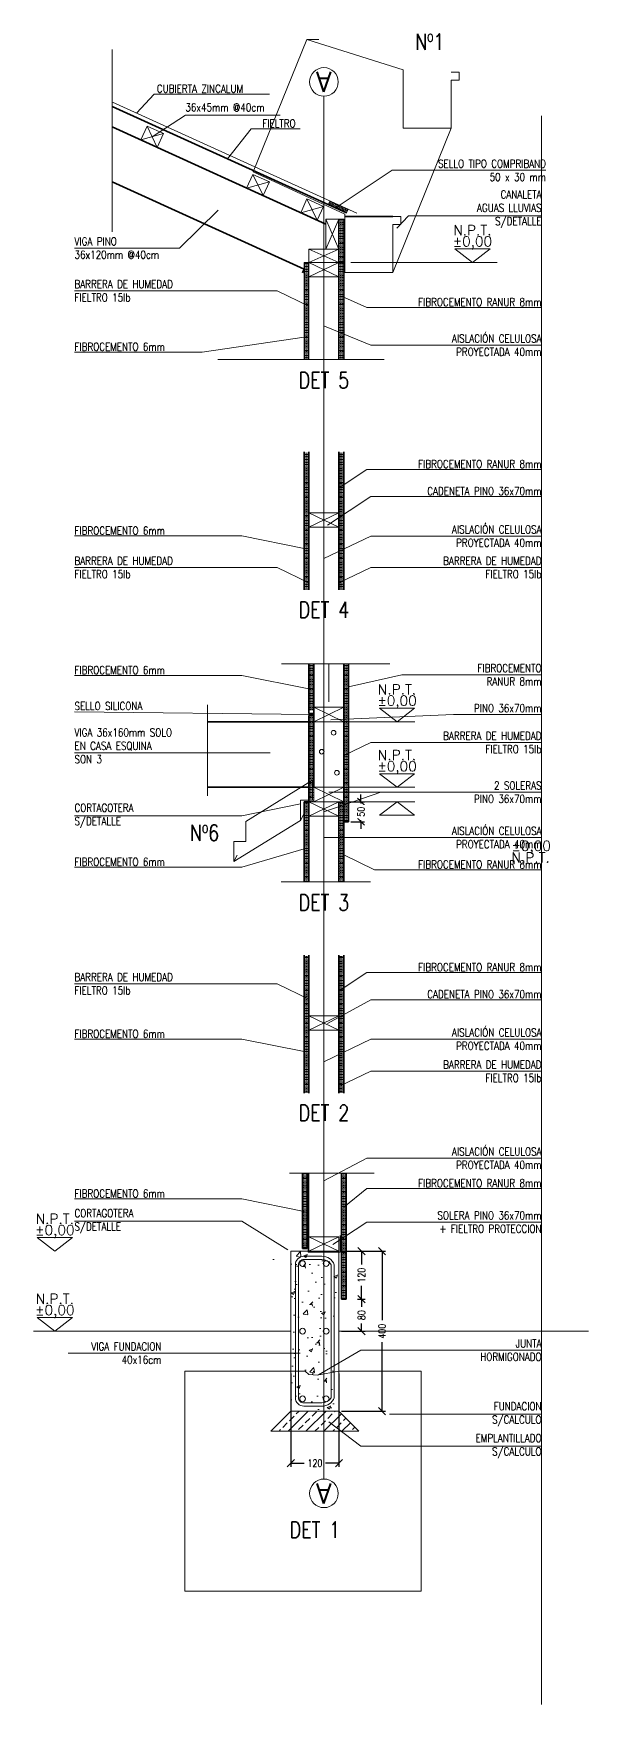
# Model space of a CAD drawing. Header units: metres. Extents: x -2 to 612, y -64 to 156.
# Drawn here: x 501.682 to 503.068, y 6.553 to 10.73 of the extents above; entities that cross this region are included whole.
import ezdxf
from ezdxf.enums import TextEntityAlignment as Align

# ---------------------------------------------------------------- set-up
doc = ezdxf.new("R2010")
doc.units = ezdxf.units.M
doc.header["$LTSCALE"] = 5
doc.header["$MEASUREMENT"] = 0
doc.linetypes.add('HIDDEN', pattern=[0.375, 0.25, -0.125])
doc.layers.get('0').update_dxf_attribs({"color": 30})
doc.layers.get('DEFPOINTS').update_dxf_attribs({"color": 210})
doc.layers.add('_AUX', color=210, linetype='Continuous', lineweight=18, plot=False)
for name, color, linetype, lineweight in [('A-ANNO-DIMS', 3, 'Continuous', 18), ('A-ANNO-SYMB', 3, 'Continuous', 18), ('A-ANNO-TEXT', 3, 'Continuous', 18), ('A-DETL-MCUT', 4, 'Continuous', 25), ('A-DETL-PATT', 8, 'Continuous', 18), ('A-ELEV-IDEN', 3, 'Continuous', 18), ('A-ELEV-MBE1', 7, 'Continuous', 35), ('A-ELEV-MBE2', 4, 'Continuous', 25), ('A-FLOR-PATT', 8, 'Continuous', 18), ('A-WALL-PATT', 8, 'Continuous', 18), ('A-WALL-STUD', 3, 'Continuous', 18)]:
    doc.layers.add(name, color=color, linetype=linetype, lineweight=lineweight)
doc.styles.add('E-ROMANS', font='romans.shx', dxfattribs={"width": 0.8})
doc.dimstyles.new('E-0010_TICK_18', dxfattribs={"dimscale": 0.001, "dimtxt": 18, "dimasz": 18, "dimexe": 9, "dimexo": 6, "dimgap": 9, "dimtad": 0, "dimdec": 0, "dimlfac": 1000, "dimzin": 0, "dimdsep": 46, "dimtxsty": 'E-ROMANS', "dimblk": 'OBLIQUE', "dimcen": 9, "dimclrd": 256, "dimclre": 256, "dimclrt": 256, "dimadec": 0, "dimazin": 0, "dimtfac": 1, "dimtdec": 0, "dimtmove": 1, "dimatfit": 3, "dimldrblk": 'OPEN90', "dimfxl": 1, "dimtfill": 1, "dimtolj": 1, "dimtzin": 0, "dimarcsym": 0})
pattern_1 = [(360, (-2e-13, 0), (1e-17, 0.00635), []), (360, (-2e-13, 0.003175), (1e-17, 0.00635), [0.003175, -0.0015875])]
pattern_2 = [(360, (-2e-13, -0.101759), (1e-17, 0.00635), []), (360, (-2e-13, -0.098584), (1e-17, 0.00635), [0.003175, -0.0015875])]

# ---------------------------------------------------------------- blocks, each defined once
blk = doc.blocks.new('_Oblique')
at = {"color": 0, "linetype": 'ByBlock', "lineweight": -2}
blk.add_line((-0.5, -0.5), (0.5, 0.5), dxfattribs=at)
blk = doc.blocks.new('*D1070')
at = {"layer": 'A-ANNO-DIMS', "lineweight": -2, "transparency": 16777216}
for p, q in [((502.3252, 7.3804), (502.3252, 7.1478)), ((502.4452, 7.3804), (502.4452, 7.1478)), ((502.3252, 7.1568), (502.3587, 7.1568)), ((502.4452, 7.1568), (502.4117, 7.1568))]:
    blk.add_line(p, q, dxfattribs=at)
at = {"layer": 'DEFPOINTS', "color": 0, "transparency": 16777216}
for p in [(502.3252, 7.3864), (502.4452, 7.3864), (502.3252, 7.1568)]:
    blk.add_point(p, dxfattribs=at)
at = {"layer": 'A-ANNO-DIMS', "lineweight": -2, "transparency": 16777216, "xscale": 0.018, "yscale": 0.018, "zscale": 0.018, "rotation": 180}
blk.add_blockref('_Oblique', (502.3252, 7.1568), dxfattribs=at)
at = {"layer": 'A-ANNO-DIMS', "lineweight": -2, "transparency": 16777216, "xscale": 0.018, "yscale": 0.018, "zscale": 0.018}
blk.add_blockref('_Oblique', (502.4452, 7.1568), dxfattribs=at)
at = {"layer": 'A-ANNO-DIMS', "transparency": 16777216, "insert": (502.3852, 7.1568), "char_height": 0.018, "attachment_point": 5, "style": 'E-ROMANS', "bg_fill": 3, "box_fill_scale": 1.25, "bg_fill_color": 256, "bg_fill_true_color": 13158600, "bg_fill_transparency": 0}
blk.add_mtext('\\A1;120', dxfattribs=at)
blk = doc.blocks.new('_Open90')
at = {"color": 0, "linetype": 'ByBlock', "lineweight": -2}
for p, q in [((0, 0), (-1, 0)), ((-0.5, 0.5), (0, 0)), ((0, 0), (-0.5, -0.5))]:
    blk.add_line(p, q, dxfattribs=at)
blk = doc.blocks.new('*D1071')
at = {"layer": 'A-ANNO-DIMS', "lineweight": -2, "transparency": 16777216}
for p, q in [((502.4512, 7.6864), (502.5617, 7.6864)), ((502.5527, 7.6864), (502.5527, 7.514)), ((502.5527, 7.2864), (502.5527, 7.4589)), ((502.4512, 7.2864), (502.5617, 7.2864))]:
    blk.add_line(p, q, dxfattribs=at)
at = {"layer": 'DEFPOINTS', "color": 0, "transparency": 16777216}
for p in [(502.4452, 7.6864), (502.4452, 7.2864), (502.5527, 7.2864)]:
    blk.add_point(p, dxfattribs=at)
at = {"layer": 'A-ANNO-DIMS', "lineweight": -2, "transparency": 16777216, "xscale": 0.018, "yscale": 0.018, "zscale": 0.018}
for p, rotation in [((502.5527, 7.6864), 90), ((502.5527, 7.2864), 270)]:
    blk.add_blockref('_Oblique', p, dxfattribs=dict(at, rotation=rotation))
at = {"layer": 'A-ANNO-DIMS', "transparency": 16777216, "insert": (502.5527, 7.4864), "char_height": 0.018, "attachment_point": 5, "rotation": 90, "style": 'E-ROMANS', "bg_fill": 3, "box_fill_scale": 1.25, "bg_fill_color": 256, "bg_fill_true_color": 13158600, "bg_fill_transparency": 0}
blk.add_mtext('\\A1;400', dxfattribs=at)
blk = doc.blocks.new('*D102')
at = {"layer": 'A-ANNO-DIMS', "lineweight": -2, "transparency": 16777216}
for p, q in [((502.4915, 7.6864), (502.5106, 7.6864)), ((502.5016, 7.6864), (502.5016, 7.6529)), ((502.4915, 7.5664), (502.5106, 7.5664)), ((502.5016, 7.5664), (502.5016, 7.6))]:
    blk.add_line(p, q, dxfattribs=at)
at = {"layer": 'DEFPOINTS', "color": 0, "transparency": 16777216}
for p in [(502.4855, 7.6864), (502.4855, 7.5664), (502.5016, 7.5664)]:
    blk.add_point(p, dxfattribs=at)
at = {"layer": 'A-ANNO-DIMS', "lineweight": -2, "transparency": 16777216, "xscale": 0.018, "yscale": 0.018, "zscale": 0.018}
for p, rotation in [((502.5016, 7.6864), 90), ((502.5016, 7.5664), 270)]:
    blk.add_blockref('_Oblique', p, dxfattribs=dict(at, rotation=rotation))
at = {"layer": 'A-ANNO-DIMS', "transparency": 16777216, "insert": (502.5016, 7.6264), "char_height": 0.018, "attachment_point": 5, "rotation": 90, "style": 'E-ROMANS', "bg_fill": 3, "box_fill_scale": 1.25, "bg_fill_color": 256, "bg_fill_true_color": 13158600, "bg_fill_transparency": 0}
blk.add_mtext('\\A1;120', dxfattribs=at)
blk = doc.blocks.new('*D1072')
at = {"layer": 'A-ANNO-DIMS', "lineweight": -2, "transparency": 16777216}
for p, q in [((502.4915, 7.5664), (502.5106, 7.5664)), ((502.5016, 7.5664), (502.5016, 7.5471)), ((502.4512, 7.4864), (502.5106, 7.4864)), ((502.5016, 7.4864), (502.5016, 7.5058))]:
    blk.add_line(p, q, dxfattribs=at)
at = {"layer": 'DEFPOINTS', "color": 0, "transparency": 16777216}
for p in [(502.4855, 7.5664), (502.4452, 7.4864), (502.5016, 7.4864)]:
    blk.add_point(p, dxfattribs=at)
at = {"layer": 'A-ANNO-DIMS', "lineweight": -2, "transparency": 16777216, "xscale": 0.018, "yscale": 0.018, "zscale": 0.018}
for p, rotation in [((502.5016, 7.5664), 90), ((502.5016, 7.4864), 270)]:
    blk.add_blockref('_Oblique', p, dxfattribs=dict(at, rotation=rotation))
at = {"layer": 'A-ANNO-DIMS', "transparency": 16777216, "insert": (502.5016, 7.5264), "char_height": 0.018, "attachment_point": 5, "rotation": 90, "style": 'E-ROMANS', "bg_fill": 3, "box_fill_scale": 1.25, "bg_fill_color": 256, "bg_fill_true_color": 13158600, "bg_fill_transparency": 0}
blk.add_mtext('\\A1;80', dxfattribs=at)
blk = doc.blocks.new('*D1113')
at = {"layer": 'A-ANNO-DIMS', "lineweight": -2, "transparency": 16777216}
for p, q in [((502.5001, 8.8097), (502.5001, 8.8277)), ((502.4752, 8.8097), (502.5091, 8.8097)), ((502.5001, 8.8097), (502.5001, 8.8053)), ((502.4752, 8.7597), (502.5091, 8.7597)), ((502.5001, 8.7597), (502.5001, 8.764)), ((502.5001, 8.7597), (502.5001, 8.7417))]:
    blk.add_line(p, q, dxfattribs=at)
at = {"layer": 'A-ANNO-DIMS', "lineweight": -2, "transparency": 16777216, "xscale": 0.018, "yscale": 0.018, "zscale": 0.018}
for p, rotation in [((502.5001, 8.8097), 270), ((502.5001, 8.7597), 90)]:
    blk.add_blockref('_Oblique', p, dxfattribs=dict(at, rotation=rotation))
at = {"layer": 'A-ANNO-DIMS', "transparency": 16777216, "insert": (502.5001, 8.7847), "char_height": 0.018, "attachment_point": 5, "rotation": 90, "style": 'E-ROMANS', "bg_fill": 3, "box_fill_scale": 1.25, "bg_fill_color": 256, "bg_fill_true_color": 13158600, "bg_fill_transparency": 0}
blk.add_mtext('\\A1;50', dxfattribs=at)
at = {"layer": 'DEFPOINTS', "color": 0, "transparency": 16777216}
for p in [(502.4692, 8.8097), (502.5001, 8.8097), (502.4692, 8.7597)]:
    blk.add_point(p, dxfattribs=at)

msp = doc.modelspace()

# ---------------------------------------------------------------- hatches: boundary and pattern name
at = {"layer": 'A-DETL-PATT'}
h = msp.add_hatch(dxfattribs=at)
h.set_pattern_fill('HONEY', color=256, scale=0.0008, angle=-7.06211, style=0)
h.set_pattern_definition([(172.9378874, (1061.4593515, -88.3589934), (-0.003510652078, 0.002651437285), [0.00254, -0.00508]), (52.9378874, (1061.4593515, -88.3589934), (0.004051538084, 0.001714595241), [0.00254, -0.00508]), (112.9378874, (1061.4593515, -88.3589934), (0.0005408860065, 0.004366032526), [-0.00508, 0.00254])])
h.paths.add_polyline_path([(502.46403, 10.28111), (502.46817, 10.29021), (502.42267, 10.31092), (502.41852, 10.30182)])
h = msp.add_hatch(dxfattribs=at)
h.set_pattern_fill('BRASS', color=256, scale=0.001, style=0)
h.set_pattern_definition(pattern_1)
h.paths.add_polyline_path([(502.45721, 10.26523), (502.4452, 10.26523), (502.4452, 10.15723), (502.45721, 10.15723)])
h.paths.add_polyline_path([(502.45721, 10.15723), (502.4452, 10.15723), (502.4452, 9.91473), (502.45721, 9.91473)])
h = msp.add_hatch(dxfattribs=at)
h.set_pattern_fill('BRASS', color=256, scale=0.001, style=0)
h.set_pattern_definition(pattern_1)
h.paths.add_polyline_path([(502.3702, 10.15723), (502.3582, 10.15723), (502.3582, 9.91473), (502.3702, 9.91473)])
h = msp.add_hatch(dxfattribs=at)
h.set_pattern_fill('BRASS', color=256, scale=0.001, style=0)
h.set_pattern_definition([(360, (-2e-13, 1.2575605), (1e-17, 0.00635), []), (360, (-2e-13, 1.2607355), (1e-17, 0.00635), [0.003175, -0.0015875])])
h.paths.add_polyline_path([(502.3702, 9.339), (502.3582, 9.339), (502.3582, 9.684), (502.3702, 9.684)])
h = msp.add_hatch(dxfattribs=at)
h.set_pattern_fill('BRASS', color=256, scale=0.001, style=0)
h.set_pattern_definition([(180, (1004.8154036, 1.2575605), (-1e-17, 0.00635), []), (180, (1004.8154036, 1.2607355), (-1e-17, 0.00635), [0.003175, -0.0015875])])
h.paths.add_polyline_path([(502.4452, 9.339), (502.4572, 9.339), (502.4572, 9.684), (502.4452, 9.684)])
h = msp.add_hatch(dxfattribs=at)
h.set_pattern_fill('BRASS', color=256, scale=0.001, style=0)
h.set_pattern_definition(pattern_2)
h.paths.add_polyline_path([(502.3822, 9.03718), (502.3702, 9.03718), (502.3702, 9.15468), (502.3822, 9.15468)])
h = msp.add_hatch(dxfattribs=at)
h.set_pattern_fill('BRASS', color=256, scale=0.001, style=0)
h.set_pattern_definition([(360, (5e-11, -0.101759), (1e-17, 0.00635), []), (360, (5e-11, -0.098584), (1e-17, 0.00635), [0.003175, -0.0015875])])
h.paths.add_polyline_path([(502.4692, 9.15468), (502.4572, 9.15468), (502.4572, 8.85968), (502.4572, 8.80968), (502.4572, 8.75968), (502.4692, 8.75968)])
h = msp.add_hatch(dxfattribs=at)
h.set_pattern_fill('BRASS', color=256, scale=0.001, style=0)
h.set_pattern_definition(pattern_2)
h.paths.add_polyline_path([(502.3702, 8.80968), (502.3822, 8.80968), (502.3822, 9.03218), (502.3702, 9.03218)])
h = msp.add_hatch(dxfattribs=at)
h.set_pattern_fill('BRASS', color=256, scale=0.001, style=0)
h.set_pattern_definition(pattern_2)
h.paths.add_polyline_path([(502.3702, 8.60968), (502.3582, 8.60968), (502.3582, 8.80968), (502.3702, 8.80968)])
h = msp.add_hatch(dxfattribs=at)
h.set_pattern_fill('BRASS', color=256, scale=0.001, style=0)
h.set_pattern_definition(pattern_2)
h.paths.add_polyline_path([(502.4452, 8.60968), (502.4572, 8.60968), (502.4572, 8.80968), (502.4452, 8.80968)])
h = msp.add_hatch(dxfattribs=at)
h.set_pattern_fill('BRASS', color=256, scale=0.001, style=0)
h.set_pattern_definition(pattern_1)
h.paths.add_polyline_path([(502.3702, 8.08144), (502.3582, 8.08144), (502.3582, 8.42644), (502.3702, 8.42644)])
h = msp.add_hatch(dxfattribs=at)
h.set_pattern_fill('BRASS', color=256, scale=0.001, style=0)
h.set_pattern_definition([(180, (1004.8154036, 0), (-1e-17, 0.00635), []), (180, (1004.8154036, 0.003175), (-1e-17, 0.00635), [0.003175, -0.0015875])])
h.paths.add_polyline_path([(502.4452, 8.08144), (502.4572, 8.08144), (502.4572, 8.42644), (502.4452, 8.42644)])
h = msp.add_hatch(dxfattribs=at)
h.set_pattern_fill('BRASS', color=256, scale=0.001, style=0)
h.set_pattern_definition([(360, (-0.004035, 0), (1e-17, 0.00635), []), (360, (-0.004035, 0.003175), (1e-17, 0.00635), [0.003175, -0.0015875])])
h.paths.add_polyline_path([(502.36616, 7.88144), (502.35416, 7.88144), (502.35416, 7.69332), (502.36616, 7.69332)])
h = msp.add_hatch(dxfattribs=at)
h.set_pattern_fill('BRASS', color=256, scale=0.001, style=0)
h.set_pattern_definition([(360, (0.006, 0), (1e-17, 0.00635), []), (360, (0.006, 0.003175), (1e-17, 0.00635), [0.003175, -0.0015875])])
h.paths.add_polyline_path([(502.4632, 7.88065), (502.4632, 7.88144), (502.4512, 7.88144), (502.4512, 7.87271)])
h.paths.add_polyline_path([(502.4632, 7.88065), (502.4512, 7.87271), (502.4512, 7.79653), (502.4632, 7.80454)])
h.paths.add_polyline_path([(502.4632, 7.80454), (502.4512, 7.79653), (502.4512, 7.71315), (502.4632, 7.72109)])
h.paths.add_polyline_path([(502.4632, 7.72109), (502.4512, 7.71315), (502.4512, 7.68644), (502.4632, 7.68644)])
h.paths.add_polyline_path([(502.4632, 7.68644), (502.4512, 7.68644), (502.4512, 7.56644), (502.4632, 7.56644)])
h = msp.add_hatch(dxfattribs=at)
h.set_pattern_fill('AR-CONC', color=256, scale=0.01, style=0)
h.set_pattern_definition([(50, (380.8597, 583.808), (1.8218467, -0.159391), [0.1905, -2.0955]), (355, (380.8597, 583.808), (-0.352428, 1.9105664), [0.1524, -1.6764]), (100.451, (381.0115, 583.7948), (1.469425, 1.751167), [0.1619, -1.7809]), (46.1842, (380.8597, 584.316), (2.71079, -0.420423), [0.28575, -3.14325]), (96.6356, (381.0856, 584.281), (2.374042, 2.474256), [0.24285, -2.67135]), (351.184, (380.8597, 584.316), (2.374046, 2.474251), [0.2286, -2.5146]), (21, (381.1137, 584.189), (1.5161488, -1.022655), [0.1905, -2.0955]), (326, (381.1137, 584.189), (0.61802, 1.8418797), [0.1524, -1.6764]), (71.4514, (381.24, 584.1038), (2.134165, 0.8192286), [0.1619, -1.7809]), (37.5, (380.8597, 583.80804), (0.030886, 0.8455504), [0, -1.65608, 0, -1.7018, 0, -1.68275]), (7.5, (380.8597, 583.808), (0.6681966, 1.0018057), [0, -0.97028, 0, -1.61798, 0, -0.64135]), (327.5, (380.29325, 583.80804), (1.35590595, -0.05728744), [0, -0.635, 0, -1.9812, 0, -2.6289]), (317.5, (380.0393, 583.808), (1.4812918, 0.254265), [0, -0.8255, 0, -1.31572, 0, -1.8669])])
h.paths.add_polyline_path([(502.2752, 7.68644), (502.2752, 7.28644), (502.4252, 7.28644), (502.4252, 7.68644)])
h = msp.add_hatch(dxfattribs=at)
h.set_pattern_fill('AR-CONC', color=256, scale=0.0005, style=0)
h.set_pattern_definition([(50, (-2e-13, 0), (0.091092334, -0.007969543), [0.009525, -0.104775]), (355, (-2e-13, 0), (-0.017621413, 0.095528321), [0.00762, -0.08382]), (100.451, (0.00759, -0.00066), (0.073471251, 0.087558344), [0.008095, -0.089045]), (46.1842, (-2e-13, 0.0254), (0.13553952, -0.021021164), [0.0142875, -0.1571625]), (96.6356, (0.0113, 0.02365), (0.118702117, 0.123712778), [0.0121425, -0.1335675]), (351.184, (-2e-13, 0.0254), (0.118702303, 0.12371256), [0.01143, -0.12573]), (21, (0.0127, 0.01905), (0.07580744, -0.051132759), [0.009525, -0.104775]), (326, (0.0127, 0.01905), (0.030901014, 0.092093983), [0.00762, -0.08382]), (71.4514, (0.01902, 0.01479), (0.106708245, 0.040961429), [0.008095, -0.089045]), (37.5, (-2e-13, 0), (0.0015443016, 0.0422775194), [0, -0.082804, 0, -0.08509, 0, -0.0841375]), (7.5, (-2e-13, 0), (0.0334098313, 0.0500902874), [0, -0.048514, 0, -0.080899, 0, -0.0320675]), (327.5, (-0.02832, 0), (0.0677952976, -0.002864372), [0, -0.03175, 0, -0.09906, 0, -0.131445]), (317.5, (-0.04102, 0), (0.074064591, 0.0127132455), [0, -0.041275, 0, -0.065786, 0, -0.093345])])
h.paths.add_polyline_path([(502.3252, 7.68644), (502.3252, 7.28644), (502.4452, 7.28644), (502.4452, 7.68644)])
h = msp.add_hatch(dxfattribs=at)
h.set_pattern_fill('BRASS', color=256, scale=0.005, angle=45, style=0)
h.set_pattern_definition([(45, (-2e-13, 0), (-0.0224506403, 0.0224506403), []), (45, (-0.011225, 0.011225), (-0.0224506403, 0.0224506403), [0.015875, -0.0079375])])
h.paths.add_polyline_path([(502.4077, 7.28644), (502.3252, 7.28644), (502.2752, 7.23644), (502.4077, 7.23644)])
h.paths.add_polyline_path([(502.44285, 7.28644), (502.4077, 7.28644), (502.4077, 7.23644), (502.46957, 7.23644)])
h.paths.add_polyline_path([(502.4452, 7.28644), (502.44285, 7.28644), (502.46957, 7.23644), (502.4952, 7.23644)])

# ---------------------------------------------------------------- linework, layer by layer
at = {"layer": '_AUX'}
for p, q in [((502.30171, 9.15468), (502.57197, 9.15468)), ((502.52355, 8.60968), (502.30059, 8.60968)), ((502.3502, 7.68644), (502.3602, 7.68644))]:
    msp.add_line(p, q, dxfattribs=at)
for points in [[(501.87877, 10.2336), (501.87877, 10.68996)], [(502.95097, 10.52352), (502.95097, 6.55325)], [(502.14237, 9.91473), (502.5579, 9.91473)], [(502.3822, 9.02768), (502.3702, 9.02768)], [(502.3822, 9.02768), (502.3702, 9.02768)]]:
    msp.add_lwpolyline(points, dxfattribs=at)
for points in [[(502.3822, 9.03018), (502.3702, 9.03018), (502.3702, 9.15468), (502.3822, 9.15468)], [(502.3702, 8.80968), (502.3822, 8.80968), (502.3822, 9.02518), (502.3702, 9.02518)], [(502.3702, 8.60968), (502.3582, 8.60968), (502.3582, 8.80968), (502.3702, 8.80968)], [(502.4452, 8.60968), (502.4572, 8.60968), (502.4572, 8.80968), (502.4452, 8.80968)]]:
    msp.add_lwpolyline(points, close=True, dxfattribs=at)
for points in [[(502.33629, 7.65268), (502.33629, 7.3202, 0.4142136), (502.35729, 7.2992), (502.40247, 7.2992, 0.3285372), (502.43347, 7.3202), (502.43347, 7.65268, 0.3285372), (502.40247, 7.67368), (502.35729, 7.67368, 0.4142136)], [(502.34429, 7.65268), (502.34429, 7.3202, 0.4142136), (502.35729, 7.3072), (502.40247, 7.3072, 0.2882405), (502.42547, 7.3202), (502.42547, 7.65268, 0.2882405), (502.40247, 7.66568), (502.35729, 7.66568, 0.4142136)]]:
    msp.add_lwpolyline(points, format="xyb", close=True, dxfattribs=at)
for centre in [(502.35442, 7.65554), (502.41328, 7.65554), (502.35442, 7.48644), (502.41328, 7.48644), (502.35442, 7.31734), (502.41328, 7.31734)]:
    msp.add_circle(centre, 0.00714, dxfattribs=at)
at = {"layer": 'A-ANNO-DIMS'}
for centre in [(502.43192, 8.98216), (502.40203, 8.93476), (502.44002, 8.88218)]:
    msp.add_circle(centre, 0.00581, dxfattribs=at)
at = {"layer": 'A-ANNO-SYMB'}
for p, q in [((502.3646, 10.71494), (502.3946, 10.71494)), ((502.74529, 10.61285), (502.72529, 10.61285)), ((502.72529, 10.61285), (502.72529, 10.49285)), ((502.74529, 10.63285), (502.74529, 10.61285)), ((501.99119, 10.44484), (501.96598, 10.49807)), ((502.72529, 10.49285), (502.60529, 10.49285)), ((501.95023, 10.46349), (502.00693, 10.47943)), ((502.2147, 10.34307), (502.2714, 10.35901)), ((502.25566, 10.32442), (502.23045, 10.37766)), ((502.39057, 10.263), (502.36536, 10.31623)), ((502.34961, 10.28165), (502.40631, 10.29758)), ((502.59989, 10.25214), (502.57989, 10.25214)), ((502.57989, 10.25214), (502.57989, 10.13214)), ((502.59989, 10.27214), (502.59989, 10.25214)), ((502.57989, 10.13214), (502.45989, 10.13214)), ((502.3252, 7.48644), (501.68235, 7.48644))]:
    msp.add_line(p, q, dxfattribs=at)
for points in [[(502.3646, 10.71494), (502.60529, 10.6392), (502.60529, 10.49285)], [(502.74529, 10.63285), (502.72529, 10.63285)], [(502.48994, 10.2803), (501.87966, 10.55815)], [(502.23113, 10.38382), (502.45989, 10.27848), (502.45989, 10.13214)], [(502.4122, 10.26523), (502.4122, 10.26523), (502.4452, 10.26523), (502.4452, 10.25223), (502.4452, 10.19023), (502.4122, 10.19023), (502.4122, 10.26523)], [(502.4452, 10.26523), (502.4122, 10.19023)], [(502.4452, 10.19023), (502.4122, 10.26523)], [(502.59989, 10.27214), (502.57989, 10.27214)], [(502.82238, 10.1912), (502.73436, 10.1912)], [(502.82238, 10.1912), (502.77837, 10.15723), (502.73436, 10.1912)], [(502.3702, 10.15723), (502.3702, 10.15723), (502.3702, 10.19023), (502.3832, 10.19023), (502.4452, 10.19023), (502.4452, 10.15723), (502.3702, 10.15723)], [(502.3702, 10.19023), (502.4452, 10.15723)], [(502.4452, 10.19023), (502.3702, 10.15723)], [(502.63418, 9.04365), (502.54617, 9.04365)], [(502.63418, 9.04365), (502.59018, 9.00968), (502.54617, 9.04365)], [(502.3795, 8.86316), (502.3795, 8.81316), (502.3495, 8.81316), (502.3495, 8.76316), (502.3572, 8.77878)], [(502.63418, 8.87965), (502.54617, 8.87965)], [(502.63418, 8.87965), (502.59018, 8.84568), (502.54617, 8.87965)], [(502.63418, 8.77571), (502.59018, 8.80968), (502.54617, 8.77571)], [(502.63418, 8.77571), (502.54617, 8.77571)], [(502.21305, 8.76028), (502.21305, 8.71028), (502.18305, 8.71028), (502.18305, 8.66028), (502.19076, 8.67591)], [(502.32205, 7.88144), (502.53329, 7.88144)], [(501.77975, 7.72041), (501.69174, 7.72041)], [(501.77975, 7.72041), (501.73575, 7.68644), (501.69174, 7.72041)], [(502.3252, 7.68644), (502.3252, 7.28644), (502.4452, 7.28644), (502.4452, 7.68644), (502.3252, 7.68644)], [(501.77975, 7.52041), (501.69174, 7.52041)], [(501.77975, 7.52041), (501.73575, 7.48644), (501.69174, 7.52041)]]:
    msp.add_lwpolyline(points, dxfattribs=at)
for points in [[(501.99119, 10.44484), (501.95023, 10.46349), (501.96598, 10.49807), (502.00693, 10.47943)], [(502.25566, 10.32442), (502.2147, 10.34307), (502.23045, 10.37766), (502.2714, 10.35901)], [(502.39057, 10.263), (502.34961, 10.28165), (502.36536, 10.31623), (502.40631, 10.29758)]]:
    msp.add_lwpolyline(points, close=True, dxfattribs=at)
for centre in [(502.4077, 10.60868), (502.4077, 7.08119)]:
    msp.add_circle(centre, 0.03576, dxfattribs=at)
at = {"layer": 'A-ANNO-TEXT'}
for p, q in [((501.98391, 10.57794), (501.93975, 10.53079)), ((502.06186, 10.52554), (501.97858, 10.47146)), ((502.2988, 10.52554), (502.06186, 10.52554)), ((502.22579, 10.4916), (502.16671, 10.41646)), ((502.57844, 10.38767), (502.4378, 10.29457)), ((502.04729, 10.19353), (502.14355, 10.28774)), ((502.04729, 10.19353), (501.7849, 10.19353)), ((502.29082, 10.08652), (502.37021, 10.04829)), ((502.52458, 9.95057), (502.40872, 9.99784)), ((502.52444, 9.57224), (502.41664, 9.50089)), ((502.52458, 9.47363), (502.4077, 9.41733)), ((502.29082, 9.39503), (502.37021, 9.3568)), ((502.52458, 9.39504), (502.4452, 9.3568)), ((502.52458, 8.95773), (502.4572, 8.92527)), ((502.29082, 8.35473), (502.37021, 8.3165)), ((502.52444, 8.31468), (502.41664, 8.25574)), ((502.52458, 8.21607), (502.4077, 8.15977)), ((502.52458, 8.13588), (502.4452, 8.09765)), ((502.51458, 7.91863), (502.4077, 7.86234)), ((502.51474, 7.75917), (502.42982, 7.70297)), ((502.21491, 7.43159), (502.34793, 7.43159))]:
    msp.add_line(p, q, dxfattribs=at)
for points in [[(502.27161, 10.57794), (501.98391, 10.57794)], [(502.34868, 10.4916), (502.22579, 10.4916)], [(502.962, 10.38767), (502.57844, 10.38767)], [(502.61878, 10.27376), (502.58989, 10.24298)], [(502.95097, 10.27376), (502.61878, 10.27376)], [(501.78489, 10.08651), (502.29082, 10.08652)], [(502.95097, 10.04504), (502.51474, 10.04504), (502.4519, 10.07331)], [(501.7849, 9.93351), (502.10379, 9.93351), (502.3582, 9.97063)], [(502.95097, 9.95057), (502.52458, 9.95057)], [(502.95097, 9.64037), (502.51474, 9.64037), (502.44556, 9.59421)], [(502.95097, 9.57224), (502.52444, 9.57224)], [(501.7849, 9.47385), (502.20255, 9.47385), (502.3582, 9.44274)], [(502.95097, 9.47363), (502.52458, 9.47363)], [(501.78489, 9.39502), (502.29082, 9.39503)], [(502.95097, 9.39504), (502.52458, 9.39504)], [(501.7849, 9.12544), (502.20255, 9.12544), (502.3702, 9.09192)], [(502.95097, 9.12693), (502.60243, 9.12693), (502.4692, 9.09654)], [(501.7849, 9.03468), (502.37511, 9.02768)], [(502.95097, 9.0273), (502.73156, 9.0273), (502.42491, 9.01397)], [(502.95097, 8.95773), (502.52458, 8.95773)], [(501.7849, 8.93177), (502.27381, 8.93177)], [(502.4077, 8.78468), (502.54995, 8.83339)], [(502.95097, 8.83339), (502.4197, 8.83339)], [(501.7849, 8.77449), (502.20255, 8.77449), (502.3495, 8.80459)], [(501.7849, 8.64585), (502.20255, 8.64585), (502.3582, 8.69173)], [(502.95097, 8.72003), (502.4077, 8.72003)], [(502.95097, 8.6397), (502.53396, 8.6397), (502.4572, 8.67712)], [(501.78489, 8.35472), (502.29082, 8.35473)], [(502.95097, 8.38281), (502.51474, 8.38281), (502.44556, 8.33665)], [(502.95097, 8.31468), (502.52444, 8.31468)], [(501.7849, 8.21629), (502.20255, 8.21629), (502.3582, 8.18518)], [(502.95097, 8.21607), (502.52458, 8.21607)], [(502.95097, 8.13588), (502.52458, 8.13588)], [(502.95097, 7.91863), (502.51458, 7.91863)], [(501.7849, 7.81707), (502.20255, 7.81707), (502.3582, 7.78596)], [(502.95097, 7.84294), (502.51474, 7.84294), (502.4572, 7.79677)], [(501.7849, 7.76137), (502.20255, 7.76137), (502.3175, 7.68992)], [(502.95097, 7.75917), (502.51474, 7.75917)], [(501.76864, 7.43159), (502.21491, 7.43159)], [(502.95097, 7.19925), (502.49943, 7.19925)]]:
    msp.add_lwpolyline(points, dxfattribs=at)
at = {"layer": 'A-DETL-MCUT'}
msp.add_line((502.35818, 10.15723), (502.37021, 10.15723), dxfattribs=at)
msp.add_lwpolyline([(502.4452, 10.26523), (502.45721, 10.26523), (502.45721, 10.15723), (502.4452, 10.15723)], close=True, dxfattribs=at)
for points in [[(502.3582, 10.15723), (502.3582, 9.91473)], [(502.3702, 9.91473), (502.3702, 10.15723)], [(502.4452, 9.91473), (502.4452, 10.15723)], [(502.45721, 10.15723), (502.45721, 9.91473)]]:
    msp.add_lwpolyline(points, dxfattribs=at)
at = {"layer": 'A-ELEV-IDEN', "ltscale": 10}
for p, q in [((502.4692, 9.00968), (502.63432, 9.00968)), ((502.4692, 8.84568), (502.63432, 8.84568)), ((502.4692, 8.80968), (502.63432, 8.80968))]:
    msp.add_line(p, q, dxfattribs=at)
for points in [[(502.23113, 10.38382), (502.3646, 10.71494)], [(502.57989, 10.13214), (502.72529, 10.49285)], [(502.4752, 10.15723), (502.84022, 10.15723)], [(502.11678, 9.05195), (502.11678, 8.82455)], [(502.3795, 8.86316), (502.21305, 8.76028)], [(502.3495, 8.76316), (502.18305, 8.66028)], [(502.4452, 7.38644), (502.6502, 7.38644), (502.6502, 6.83644), (502.0602, 6.83644), (502.0602, 7.38644), (502.3252, 7.38644)]]:
    msp.add_lwpolyline(points, dxfattribs=at)
at = {"layer": 'A-ELEV-MBE1'}
for p, q in [((502.45989, 10.27214), (502.57989, 10.27214)), ((502.3582, 9.684), (502.3582, 9.339)), ((502.3702, 9.684), (502.3702, 9.339)), ((502.4452, 9.684), (502.4452, 9.339)), ((502.4572, 9.684), (502.4572, 9.339)), ((502.3702, 9.03018), (502.3822, 9.03018)), ((502.3702, 9.02518), (502.3822, 9.02518)), ((502.3582, 8.80968), (502.3582, 8.60968)), ((502.3582, 8.80968), (502.3702, 8.80968)), ((502.3702, 8.80968), (502.3702, 8.60968)), ((502.4452, 8.80968), (502.4452, 8.60968)), ((502.4572, 8.80968), (502.4572, 8.60968)), ((502.4692, 8.75968), (502.4572, 8.75968)), ((502.3582, 8.42644), (502.3582, 8.08144)), ((502.3702, 8.42644), (502.3702, 8.08144)), ((502.4452, 8.42644), (502.4452, 8.08144)), ((502.4572, 8.42644), (502.4572, 8.08144)), ((502.35416, 7.88144), (502.35416, 7.69332)), ((502.36616, 7.88144), (502.36616, 7.69332)), ((502.4512, 7.88144), (502.4512, 7.56644)), ((502.4632, 7.88144), (502.4632, 7.56644)), ((502.35416, 7.69332), (502.36616, 7.69332)), ((502.4632, 7.56644), (502.4512, 7.56644))]:
    msp.add_line(p, q, dxfattribs=at)
at = {"layer": 'A-ELEV-MBE1', "linetype": 'HIDDEN', "ltscale": 10}
msp.add_lwpolyline([(502.46403, 10.28111), (501.87877, 10.54757)], dxfattribs=at)
at = {"layer": 'A-ELEV-MBE1'}
for points in [[(502.4122, 10.25315), (501.87877, 10.49602)], [(502.3582, 10.14039), (501.87877, 10.35868)], [(502.3582, 10.14039), (502.35405, 10.13129)], [(502.3702, 9.03018), (502.3702, 9.15468)], [(502.3822, 8.84568), (502.3822, 9.15468)], [(502.4572, 8.75968), (502.4572, 9.15468)], [(502.4692, 8.75968), (502.4692, 9.15468)], [(502.3702, 8.80968), (502.3702, 9.02518)], [(502.3702, 9.00968), (502.11678, 9.00968)], [(502.3702, 8.84568), (502.11678, 8.84568)]]:
    msp.add_lwpolyline(points, dxfattribs=at)
msp.add_arc((502.36897, 9.02768), 0.00279, 296.29472, 63.70528, dxfattribs=at)
at = {"layer": 'A-ELEV-MBE2'}
msp.add_lwpolyline([(502.3702, 7.72244), (502.3702, 7.88144)], dxfattribs=at)
at = {"layer": 'A-FLOR-PATT'}
msp.add_lwpolyline([(502.3652, 7.68644), (502.3752, 7.68644)], dxfattribs=at)
at = {"layer": 'A-WALL-PATT', "ltscale": 10}
msp.add_line((502.4197, 9.05968), (502.4197, 9.15468), dxfattribs=at)
for points in [[(502.4077, 10.10723), (502.4077, 9.91473)], [(502.4077, 9.539), (502.4077, 9.68857)], [(502.4077, 9.33943), (502.4077, 9.489)], [(502.4077, 8.61011), (502.4077, 8.75968)], [(502.4077, 8.28144), (502.4077, 8.43101)], [(502.4077, 8.08187), (502.4077, 8.23144)], [(502.4077, 7.73644), (502.4077, 7.88144)]]:
    msp.add_lwpolyline(points, dxfattribs=at)
at = {"layer": 'A-WALL-STUD'}
for p, q in [((502.3702, 10.15723), (502.4452, 10.12123)), ((502.4452, 10.15723), (502.3702, 10.12123)), ((502.3702, 9.532), (502.4452, 9.496)), ((502.4452, 9.532), (502.3702, 9.496)), ((502.3822, 9.04568), (502.4572, 9.00968)), ((502.4572, 9.04568), (502.3822, 9.00968)), ((502.3702, 8.80968), (502.4452, 8.77368)), ((502.4452, 8.80968), (502.3702, 8.77368)), ((502.3702, 8.27444), (502.4452, 8.23844)), ((502.4452, 8.27444), (502.3702, 8.23844))]:
    msp.add_line(p, q, dxfattribs=at)
for points in [[(502.41852, 10.30182), (502.46403, 10.28111), (502.46817, 10.29021), (502.42267, 10.31092), (502.41852, 10.30182)], [(502.3702, 9.532), (502.3702, 9.496), (502.4452, 9.496), (502.4452, 9.532), (502.3702, 9.532)], [(502.3822, 9.04568), (502.3822, 9.00968), (502.4572, 9.00968), (502.4572, 9.04568), (502.3822, 9.04568)], [(502.3702, 8.80968), (502.3702, 8.77368), (502.4452, 8.77368), (502.4452, 8.80968), (502.3702, 8.80968)], [(502.3702, 8.27444), (502.3702, 8.23844), (502.4452, 8.23844), (502.4452, 8.27444), (502.3702, 8.27444)]]:
    msp.add_lwpolyline(points, dxfattribs=at)
msp.add_lwpolyline([(502.3702, 10.15723), (502.4452, 10.15723), (502.4452, 10.12123), (502.3702, 10.12123)], close=True, dxfattribs=at)

# ---------------------------------------------------------------- texts
at = {"layer": 'A-ANNO-TEXT', "style": 'E-ROMANS'}
for s, insert, char_height, attachment_point in [('Nº1', (502.67189, 10.72918), 0.04, 2), ('CUBIERTA ZINCALUM', (501.99054, 10.59173), 0.02, 4), ('\\A1;36x45mm @40cm', (502.06186, 10.54508), 0.02, 4), ('FIELTRO', (502.33689, 10.50495), 0.02, 6), ('SELLO TIPO COMPRIBAND\\P50 x 30 mm', (502.962, 10.38761), 0.02, 6), ('CANALETA \\PAGUAS LLUVIAS\\PS/DETALLE', (502.95097, 10.29066), 0.02, 6), ('VIGA PINO \\P36x120mm @40cm', (501.7849, 10.19353), 0.02, 4), ('FIBROCEMENTO RANUR 8mm', (502.95097, 10.05837), 0.02, 6), ('AISLACIÓN CELULOSA\\PPROYECTADA 40mm', (502.95097, 9.95057), 0.02, 6), ('FIBROCEMENTO 6mm', (501.7849, 9.94684), 0.02, 4), ('\\pi-0.12,l0.12,t0.12;DET 5', (502.4077, 9.86306), 0.04, 5), ('FIBROCEMENTO RANUR 8mm', (502.95097, 9.6537), 0.02, 6), ('CADENETA PINO 36x70mm', (502.95097, 9.586), 0.02, 6), ('FIBROCEMENTO 6mm', (501.7849, 9.48718), 0.02, 4), ('AISLACIÓN CELULOSA\\PPROYECTADA 40mm', (502.95097, 9.47363), 0.02, 6), ('BARRERA DE HUMEDAD\\PFIELTRO 15lb', (502.95097, 9.39504), 0.02, 6), ('\\pi-0.12,l0.12,t0.12;DET 4', (502.4077, 9.2895), 0.04, 5), ('FIBROCEMENTO 6mm', (501.7849, 9.13877), 0.02, 4), ('FIBROCEMENTO \\PRANUR 8mm', (502.95097, 9.12693), 0.02, 6), ('SELLO SILICONA', (501.7849, 9.04894), 0.02, 4), ('PINO 36x70mm', (502.95097, 9.04352), 0.02, 6), ('VIGA 36x160mm SOLO \\PEN CASA ESQUINA\\PSON 3 ', (501.7849, 8.94932), 0.02, 4), ('BARRERA DE HUMEDAD\\PFIELTRO 15lb', (502.95097, 8.95773), 0.02, 6), ('2 SOLERAS \\PPINO 36x70mm', (502.95097, 8.83339), 0.02, 6), ('CORTAGOTERA\\PS/DETALLE', (501.7849, 8.77449), 0.02, 4), ('Nº6', (502.10957, 8.7519), 0.04, 2), ('AISLACIÓN CELULOSA\\PPROYECTADA 40mm', (502.95097, 8.72003), 0.02, 6), ('FIBROCEMENTO 6mm', (501.7849, 8.65918), 0.02, 4), ('FIBROCEMENTO RANUR 8mm', (502.95097, 8.65302), 0.02, 6), ('\\pi-0.12,l0.12,t0.12;DET 3', (502.4077, 8.5575), 0.04, 5), ('FIBROCEMENTO RANUR 8mm', (502.95097, 8.39614), 0.02, 6), ('CADENETA PINO 36x70mm', (502.95097, 8.32843), 0.02, 6), ('FIBROCEMENTO 6mm', (501.7849, 8.22962), 0.02, 4), ('AISLACIÓN CELULOSA\\PPROYECTADA 40mm', (502.95097, 8.21607), 0.02, 6), ('BARRERA DE HUMEDAD\\PFIELTRO 15lb', (502.95097, 8.13588), 0.02, 6), ('\\pi-0.12,l0.12,t0.12;DET 2', (502.4077, 8.03194), 0.04, 5), ('AISLACIÓN CELULOSA\\PPROYECTADA 40mm', (502.95097, 7.91863), 0.02, 6), ('FIBROCEMENTO RANUR 8mm', (502.95097, 7.85626), 0.02, 6), ('FIBROCEMENTO 6mm', (501.7849, 7.8304), 0.02, 4), ('CORTAGOTERA\\PS/DETALLE', (501.7849, 7.76137), 0.02, 4), ('SOLERA PINO 36x70mm\\P+ FIELTRO PROTECCION', (502.95097, 7.75917), 0.02, 6), ('VIGA FUNDACION\\P40x16cm', (502.00187, 7.43159), 0.02, 6), ('JUNTA \\PHORMIGONADO', (502.95097, 7.43901), 0.02, 6), ('FUNDACION\\PS/CALCULO', (502.95097, 7.27875), 0.02, 6), ('EMPLANTILLADO\\PS/CALCULO', (502.95097, 7.19925), 0.02, 6), ('\\pi-0.12,l0.12,t0.12;DET 1', (502.3852, 6.99024), 0.04, 5)]:
    msp.add_mtext(s, dxfattribs=dict(at, insert=insert, char_height=char_height, attachment_point=attachment_point))
at = {"layer": 'A-ANNO-TEXT', "char_height": 0.02, "attachment_point": 4, "rotation": 0.00115, "style": 'E-ROMANS'}
for insert in [(501.7849, 10.08651), (501.7849, 9.39502), (501.7849, 8.35472)]:
    msp.add_mtext('BARRERA DE HUMEDAD\\PFIELTRO 15lb', dxfattribs=dict(at, insert=insert))
at = {"layer": 'A-ANNO-TEXT', "style": 'E-ROMANS'}
for p in [(502.4077, 10.60868), (502.4077, 7.08119)]:
    msp.add_attdef('A', text='0.00', height=0.05, rotation=180, dxfattribs=at).set_placement(p, align=Align.MIDDLE_CENTER)
for tag, text, p in [('N.P.T.', 'N.', (502.77837, 10.21793)), ('%%P0,00', '0.00', (502.77837, 10.19003)), ('%%P0,00', '0.00', (502.59018, 9.04248)), ('N.P.T.', 'N.', (502.59018, 9.07038)), ('N.P.T.', 'N.', (502.59018, 8.90638)), ('%%P0,00', '0.00', (502.59018, 8.87848)), ('%%P0,00', '0.00', (502.92515, 8.6795)), ('N.P.T.', 'N.', (502.92396, 8.65021)), ('N.P.T.', 'N.', (501.73575, 7.74714)), ('%%P0,00', '0.00', (501.73575, 7.71924)), ('N.P.T.', 'N.', (501.73575, 7.54714)), ('%%P0,00', '0.00', (501.73575, 7.51924))]:
    msp.add_attdef(tag, text=text, height=0.025, dxfattribs=at).set_placement(p, align=Align.BOTTOM_CENTER)

# ---------------------------------------------------------------- next in the draw order: dimensions: what is measured, and where the dimension line sits
at = {"layer": 'A-ANNO-DIMS'}
for base, p1, p2, angle, picture, middle in [((502.50005, 8.80968), (502.4692, 8.75968), (502.4692, 8.80968), 90, '*D1113', (502.50005, 8.78468)), ((502.3252, 7.15676), (502.4452, 7.38644), (502.3252, 7.38644), 180, '*D1070', (502.3852, 7.15676))]:
    dim = msp.add_linear_dim(base=base, p1=p1, p2=p2, angle=angle, dimstyle='E-0010_TICK_18', dxfattribs=at)
    dim.commit()
    dim.dimension.update_dxf_attribs({"geometry": picture, "text_midpoint": middle})

# ---------------------------------------------------------------- next in the draw order: linework, layer by layer
at = {"layer": 'A-ANNO-SYMB', "ltscale": 10}
msp.add_line((502.4077, 10.57292), (502.4077, 7.11695), dxfattribs=at)
at = {"layer": 'A-WALL-STUD'}
for p, q in [((502.3822, 8.84568), (502.4572, 8.80968)), ((502.4572, 8.84568), (502.3822, 8.80968))]:
    msp.add_line(p, q, dxfattribs=at)
msp.add_lwpolyline([(502.3822, 8.84568), (502.3822, 8.80968), (502.4572, 8.80968), (502.4572, 8.84568), (502.3822, 8.84568)], dxfattribs=at)

# ---------------------------------------------------------------- next in the draw order: dimensions: what is measured, and where the dimension line sits
at = {"layer": 'A-ANNO-DIMS'}
dim = msp.add_linear_dim(base=(502.55266, 7.28644), p1=(502.4452, 7.68644), p2=(502.4452, 7.28644), angle=90, dimstyle='E-0010_TICK_18', dxfattribs=at)
dim.commit()
dim.dimension.update_dxf_attribs({"geometry": '*D1071', "text_midpoint": (502.55266, 7.48644)})

# ---------------------------------------------------------------- next in the draw order: linework, layer by layer
at = {"layer": 'A-ANNO-SYMB', "linetype": 'HIDDEN'}
msp.add_lwpolyline([(502.36814, 7.72529), (502.36814, 7.68377), (502.44788, 7.68377), (502.44788, 7.72529)], dxfattribs=at)
at = {"layer": 'A-ANNO-SYMB'}
for points in [[(502.4452, 7.48644), (503.0684, 7.48644)], [(502.3252, 7.28644), (502.2752, 7.23644), (502.4952, 7.23644), (502.4452, 7.28644)]]:
    msp.add_lwpolyline(points, dxfattribs=at)
at = {"layer": 'A-ANNO-TEXT'}
for points in [[(502.49943, 7.43901), (502.39416, 7.3775)], [(502.95097, 7.43901), (502.49943, 7.43901)], [(502.95097, 7.27875), (502.57123, 7.27875)], [(502.49943, 7.19925), (502.42032, 7.26024)]]:
    msp.add_lwpolyline(points, dxfattribs=at)
at = {"layer": 'A-ELEV-IDEN', "ltscale": 10}
msp.add_lwpolyline([(502.4452, 7.38644), (502.39102, 7.37637), (502.37022, 7.37823), (502.36089, 7.3862), (502.3252, 7.38644)], dxfattribs=at)
at = {"layer": 'A-WALL-STUD'}
for p, q in [((502.4452, 7.72244), (502.3702, 7.68644)), ((502.3702, 7.72244), (502.4452, 7.68644))]:
    msp.add_line(p, q, dxfattribs=at)
msp.add_lwpolyline([(502.4452, 7.72244), (502.4452, 7.68644), (502.3702, 7.68644), (502.3702, 7.72244), (502.4452, 7.72244)], dxfattribs=at)

# ---------------------------------------------------------------- next in the draw order: dimensions: what is measured, and where the dimension line sits
at = {"layer": 'A-ANNO-DIMS'}
dim = msp.add_linear_dim(base=(502.50162, 7.56644), p1=(502.48554, 7.68644), p2=(502.48554, 7.56644), angle=90, dimstyle='E-0010_TICK_18', dxfattribs=at)
dim.commit()
dim.dimension.update_dxf_attribs({"geometry": '*D102', "text_midpoint": (502.50162, 7.62644)})

# ---------------------------------------------------------------- next in the draw order: dimensions: what is measured, and where the dimension line sits
dim = msp.add_linear_dim(base=(502.50162, 7.48644), p1=(502.48554, 7.56644), p2=(502.4452, 7.48644), angle=90, dimstyle='E-0010_TICK_18', dxfattribs=at)
dim.commit()
dim.dimension.update_dxf_attribs({"geometry": '*D1072', "text_midpoint": (502.50162, 7.52644)})

doc.saveas('drawing.dxf')
